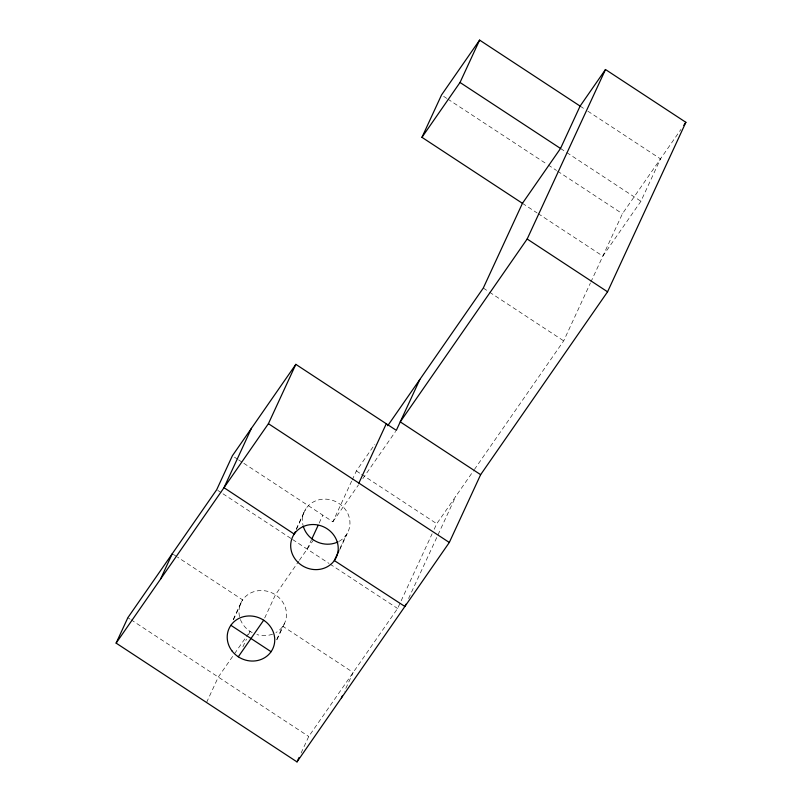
<?xml version="1.0" encoding="UTF-8"?>
<svg xmlns="http://www.w3.org/2000/svg" width="802" height="802" viewBox="0 0 802 802"><rect width="100%" height="100%" fill="white"/><g stroke="black" fill="none" stroke-linecap="round" stroke-linejoin="round"><path stroke-width="0.6" stroke-dasharray="4.01 3.01" d="M233.232 619.485L240.891 602.903M233.442 619.776L242.635 599.886L177.463 557.089M206.565 702.502L218.304 677.078L233.823 654.733M296.339 528.839L304.509 511.155M296.269 529.651L305.973 508.648M242.886 646.843L246.465 639.104M248.51 634.683L250.044 631.364L246.515 636.447M264.7 618.011L275.427 594.793L298.695 561.27M307.156 549.079L311.336 540.037M319.166 523.094L322.815 515.185M276.7 639.545L282.835 626.282L353.181 672.477L344.499 691.264M276.911 639.836L284.57 623.254M243.808 463.295L332.87 521.781L351.667 481.1M352.188 479.967L356.369 470.934L374.905 444.218M339.958 548.408L346.083 535.145M339.707 549.841L347.878 532.147M301.091 753.058L308.75 736.477L397.602 608.477L432.128 533.761M434.183 529.3L436.759 523.726L473.661 470.563M408.569 598.523L455.797 496.298M474.373 469.531L563.686 340.87L590.312 283.236M590.833 282.103L622.422 213.743L680.948 129.423M538.112 213.613L602.843 256.119L640.918 201.262L660.497 158.886L586.372 110.205M234.525 653.72L245.813 637.46M299.397 560.257L313.502 539.936M332.87 521.781L358.534 484.799M362.815 478.634L395.617 431.376M580.107 106.095L585.32 109.523M560.528 148.47L565.741 151.899M566.793 152.58L640.918 201.262M443.626 96.33L446.764 98.395M447.807 99.077L547.134 164.31M548.187 164.991L556.548 170.485M557.591 171.177L622.422 213.743M522.443 203.327L537.059 212.921M483.285 288.068L488.508 291.497M489.551 292.189L563.686 340.87M356.369 470.934L360.539 473.671M361.582 474.363L436.759 523.726M234.455 457.15L237.572 459.205M238.615 459.887L242.765 462.614M217.753 490.373L221.903 493.1M222.946 493.781L291.557 538.844M292.6 539.525L328.99 563.415M330.023 564.097L397.602 608.477M173.322 554.362L176.43 556.408M127.859 617.69L129.944 619.054M130.987 619.735L308.75 736.477M239.547 616.678A24.09 22.205 24.8 0 1 254.705 591.425A24.09 22.205 24.8 0 1 283.968 604.207A24.09 22.205 24.8 0 1 275.928 632.577M272.68 634.111A24.09 22.205 24.8 0 1 256.871 634.552M252.209 632.648A24.09 22.205 24.8 0 1 240.219 618.984M339.076 541.33A24.09 22.205 24.8 0 0 343.055 506.784A24.09 22.205 24.8 0 0 306.304 508.157L305.652 509.13A24.09 22.205 24.8 0 0 302.925 524.889"/><path stroke-width="1.2" d="M387.737 425.732L483.285 288.068L522.443 203.327L560.528 148.47L580.107 106.095L605.49 69.523L685.88 122.315L607.565 291.808L480.639 474.674L449.31 542.473L297.011 761.9L116.12 643.114L127.859 617.69L216.71 489.691L232.369 455.787L295.838 364.359L396.328 430.353L419.827 379.506M160.54 579.114L172.29 553.691M251.417 428.358L223.999 487.686L294.224 534.072L295.246 531.856M116.12 643.114L268.419 423.687L295.838 364.359M522.443 203.327L421.952 137.332L441.531 94.957L479.606 40.1L580.107 106.095M421.952 137.332L460.027 82.476L479.606 40.1M311.858 538.914L318.123 525.35M358.865 483.075L386.283 423.757M338.935 550.623L334.334 560.568L404.89 606.472L405.942 604.197M480.639 474.674L400.248 421.872L527.165 239.016L605.49 69.523M297.011 761.9L299.046 757.479M341.431 697.9L342.454 695.685M238.294 656.788L263.678 620.217M683.765 125.363L685.88 122.315M460.027 82.476L560.528 148.47M527.165 239.016L607.565 291.808M268.419 423.687L449.31 542.473M230.886 625.309L271.086 651.705M338.013 541.881A24.09 22.205 24.8 0 1 314.244 540.408L312.158 538.994A24.09 22.205 24.8 0 1 303.216 526.052M294.555 533.581L293.903 534.553A24.09 22.205 24.8 0 0 313.953 569.55A24.09 22.205 24.8 0 0 335.477 537.811A24.09 22.205 24.8 0 0 294.555 533.581M231.928 650.843A24.09 22.205 24.8 0 0 272.82 648.678A24.09 22.205 24.8 0 0 248.199 615.986A24.09 22.205 24.8 0 0 231.928 650.843"/></g></svg>
